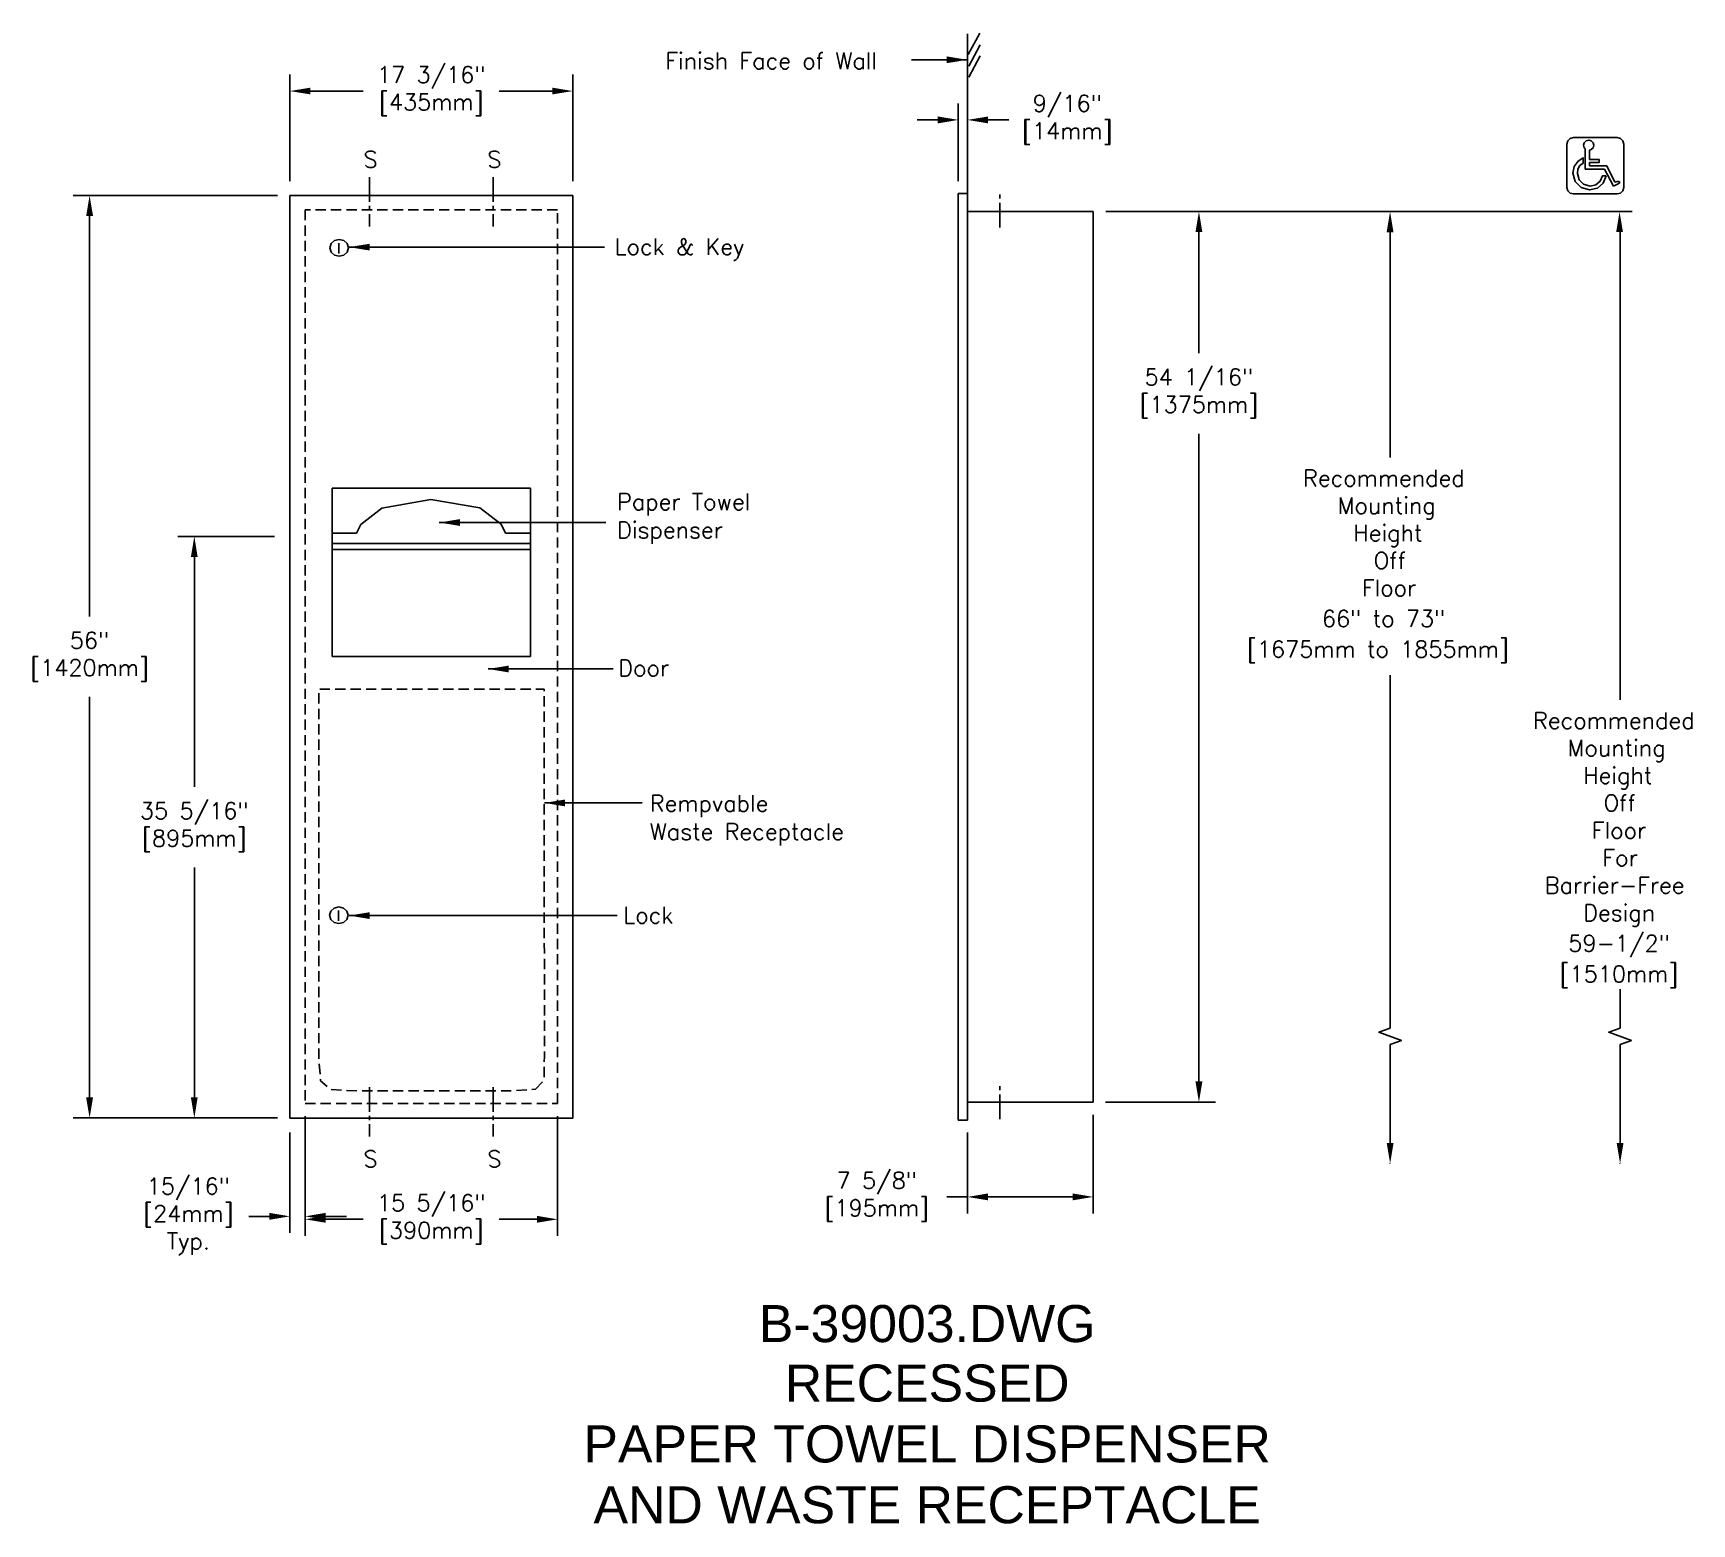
# Model space of a CAD drawing. Extents: x 5 to 106, y 7 to 97.
import ezdxf
from ezdxf.enums import TextEntityAlignment as Align

# ---------------------------------------------------------------- set-up
doc = ezdxf.new("R2010")
doc.units = 0
doc.header["$MEASUREMENT"] = 0
doc.header["$PDMODE"] = 35
doc.header["$PDSIZE"] = 0.000315
doc.linetypes.add('CENTER2', pattern=[1.125, 0.75, -0.125, 0.125, -0.125])
doc.linetypes.add('HIDDEN2', pattern=[0.1875, 0.125, -0.0625])
doc.layers.get('0').update_dxf_attribs({"linetype": 'CONTINUOUS'})
doc.layers.get('DEFPOINTS').update_dxf_attribs({"linetype": 'CONTINUOUS'})
for name, color, linetype in [('DETAIL', 4, 'CONTINUOUS'), ('DIM', 1, 'CONTINUOUS'), ('TEXT', 2, 'CONTINUOUS')]:
    doc.layers.add(name, color=color, linetype=linetype)
doc.styles.add('ARIAL_5', font='ARIAL.TTF', dxfattribs={"height": 5})
doc.styles.add('DIM_S_8', font='simplex.shx', dxfattribs={"height": 1})
doc.dimstyles.new('DIM_S_7', dxfattribs={"dimtxt": 0.12, "dimasz": 1.25, "dimexe": 1, "dimexo": 0.75, "dimgap": 0.75, "dimtad": 0, "dimtih": 1, "dimtoh": 1, "dimdec": 4, "dimrnd": 0.0625, "dimzin": 4, "dimtxsty": 'DIM_S_8', "dimcen": 0.09375, "dimaunit": 1, "dimazin": 3, "dimtfac": 1, "dimtdec": 4, "dimtofl": 0, "dimtmove": 0, "dimatfit": 3, "dimtolj": 1, "dimtzin": 0})

# ---------------------------------------------------------------- blocks, each defined once
blk = doc.blocks.new('*D8')
at = {"color": 0, "linetype": 'BYBLOCK'}
for p, q in [((20.02, 66.95), (14.16, 66.95)), ((15.16, 65.7), (15.16, 51.74)), ((15.16, 32.89), (15.16, 46.85)), ((20.21, 31.64), (14.16, 31.64))]:
    blk.add_line(p, q, dxfattribs=at)
for points in [[(14.95, 65.7), (15.36, 65.7), (15.16, 66.95)], [(14.95, 32.89), (15.36, 32.89), (15.16, 31.64)]]:
    blk.add_solid(points, dxfattribs=at)
at = {"layer": 'DEFPOINTS', "color": 0, "linetype": 'BYBLOCK'}
for p in [(20.77, 66.95), (15.16, 31.64), (20.96, 31.64)]:
    blk.add_point(p, dxfattribs=at)
at = {"color": 0, "linetype": 'BYBLOCK', "insert": (15.16, 49.29), "char_height": 1, "attachment_point": 5, "style": 'DIM_S_8'}
blk.add_mtext('\\A1;35 5/16"\\P[895mm]', dxfattribs=at)
blk = doc.blocks.new('*D9')
at = {"color": 0, "linetype": 'BYBLOCK'}
for p, q in [((20.21, 87.64), (7.8, 87.64)), ((8.8, 86.39), (8.8, 62.08)), ((8.8, 32.89), (8.8, 57.2)), ((20.21, 31.64), (7.8, 31.64))]:
    blk.add_line(p, q, dxfattribs=at)
for points in [[(8.59, 86.39), (9.01, 86.39), (8.8, 87.64)], [(8.59, 32.89), (9.01, 32.89), (8.8, 31.64)]]:
    blk.add_solid(points, dxfattribs=at)
at = {"layer": 'DEFPOINTS', "color": 0, "linetype": 'BYBLOCK'}
for p in [(20.96, 87.64), (8.8, 31.64), (20.96, 31.64)]:
    blk.add_point(p, dxfattribs=at)
at = {"color": 0, "linetype": 'BYBLOCK', "insert": (8.8, 59.64), "char_height": 1, "attachment_point": 5, "style": 'DIM_S_8'}
blk.add_mtext('\\A1;56"\\P[1420mm]', dxfattribs=at)
blk = doc.blocks.new('*D10')
at = {"color": 0, "linetype": 'BYBLOCK'}
for p, q in [((21.89, 31.76), (21.89, 24.67)), ((20.96, 30.76), (20.96, 24.67)), ((19.71, 25.67), (18.46, 25.67)), ((23.14, 25.67), (24.39, 25.67))]:
    blk.add_line(p, q, dxfattribs=at)
for points in [[(19.71, 25.88), (19.71, 25.46), (20.96, 25.67)], [(23.14, 25.88), (23.14, 25.46), (21.89, 25.67)]]:
    blk.add_solid(points, dxfattribs=at)
at = {"layer": 'DEFPOINTS', "color": 0, "linetype": 'BYBLOCK'}
for p in [(21.89, 32.51), (20.96, 31.51), (21.89, 25.67)]:
    blk.add_point(p, dxfattribs=at)
at = {"color": 0, "linetype": 'BYBLOCK', "insert": (14.8, 25.67), "char_height": 1, "attachment_point": 5, "style": 'DIM_S_8'}
blk.add_mtext('\\A1;15/16"\\P[24mm]\\PTyp.', dxfattribs=at)
blk = doc.blocks.new('*D11')
at = {"color": 0, "linetype": 'BYBLOCK'}
for p, q in [((21.89, 31.76), (21.89, 24.49)), ((37.21, 31.76), (37.21, 24.49)), ((23.14, 25.49), (25.42, 25.49)), ((35.96, 25.49), (33.68, 25.49))]:
    blk.add_line(p, q, dxfattribs=at)
for points in [[(23.14, 25.7), (23.14, 25.28), (21.89, 25.49)], [(35.96, 25.7), (35.96, 25.28), (37.21, 25.49)]]:
    blk.add_solid(points, dxfattribs=at)
at = {"layer": 'DEFPOINTS', "color": 0, "linetype": 'BYBLOCK'}
for p in [(21.89, 32.51), (37.21, 32.51), (37.21, 25.49)]:
    blk.add_point(p, dxfattribs=at)
at = {"color": 0, "linetype": 'BYBLOCK', "insert": (29.55, 25.49), "char_height": 1, "attachment_point": 5, "style": 'DIM_S_8'}
blk.add_mtext('\\A1;15 5/16"\\P[390mm]', dxfattribs=at)
blk = doc.blocks.new('*D12')
at = {"color": 0, "linetype": 'BYBLOCK'}
for p, q in [((20.96, 88.51), (20.96, 94.98)), ((38.14, 88.51), (38.14, 94.98)), ((22.21, 93.98), (25.42, 93.98)), ((36.89, 93.98), (33.68, 93.98))]:
    blk.add_line(p, q, dxfattribs=at)
for points in [[(22.21, 94.19), (22.21, 93.78), (20.96, 93.98)], [(36.89, 94.19), (36.89, 93.78), (38.14, 93.98)]]:
    blk.add_solid(points, dxfattribs=at)
at = {"layer": 'DEFPOINTS', "color": 0, "linetype": 'BYBLOCK'}
for p in [(38.14, 93.98), (20.96, 87.76), (38.14, 87.76)]:
    blk.add_point(p, dxfattribs=at)
at = {"color": 0, "linetype": 'BYBLOCK', "insert": (29.55, 93.98), "char_height": 1, "attachment_point": 5, "style": 'DIM_S_8'}
blk.add_mtext('\\A1;17 3/16"\\P[435mm]', dxfattribs=at)
blk = doc.blocks.new('*D13')
at = {"color": 0, "linetype": 'BYBLOCK'}
for p, q in [((71.27, 86.67), (77.16, 86.67)), ((76.16, 85.42), (76.16, 78.06)), ((76.16, 33.86), (76.16, 73.18)), ((70.49, 32.61), (77.16, 32.61))]:
    blk.add_line(p, q, dxfattribs=at)
for points in [[(75.95, 85.42), (76.37, 85.42), (76.16, 86.67)], [(75.95, 33.86), (76.37, 33.86), (76.16, 32.61)]]:
    blk.add_solid(points, dxfattribs=at)
at = {"layer": 'DEFPOINTS', "color": 0, "linetype": 'BYBLOCK'}
for p in [(70.52, 86.67), (69.74, 32.61), (76.16, 32.61)]:
    blk.add_point(p, dxfattribs=at)
at = {"color": 0, "linetype": 'BYBLOCK', "insert": (76.16, 75.62), "char_height": 1, "attachment_point": 5, "style": 'DIM_S_8'}
blk.add_mtext('\\A1;54 1/16"\\P[1375mm]', dxfattribs=at)
blk = doc.blocks.new('*D14')
at = {"color": 0, "linetype": 'BYBLOCK'}
for p, q in [((69.74, 31.83), (69.74, 25.85)), ((62.11, 30.76), (62.11, 25.85)), ((62.11, 26.85), (60.86, 26.85)), ((68.49, 26.85), (63.36, 26.85))]:
    blk.add_line(p, q, dxfattribs=at)
for points in [[(63.36, 27.06), (63.36, 26.64), (62.11, 26.85)], [(68.49, 27.06), (68.49, 26.64), (69.74, 26.85)]]:
    blk.add_solid(points, dxfattribs=at)
at = {"layer": 'DEFPOINTS', "color": 0, "linetype": 'BYBLOCK'}
for p in [(69.74, 32.58), (62.11, 31.51), (69.74, 26.85)]:
    blk.add_point(p, dxfattribs=at)
at = {"color": 0, "linetype": 'BYBLOCK', "insert": (55.92, 26.85), "char_height": 1, "attachment_point": 5, "style": 'DIM_S_8'}
blk.add_mtext('\\A1;  7 5/8"\\P  [195mm]', dxfattribs=at)
blk = doc.blocks.new('*D15')
at = {"color": 0, "linetype": 'BYBLOCK'}
for p, q in [((61.55, 88.51), (61.55, 93.23)), ((62.11, 88.51), (62.11, 93.23)), ((60.3, 92.23), (59.05, 92.23)), ((63.36, 92.23), (64.61, 92.23))]:
    blk.add_line(p, q, dxfattribs=at)
for points in [[(60.3, 92.44), (60.3, 92.02), (61.55, 92.23)], [(63.36, 92.44), (63.36, 92.02), (62.11, 92.23)]]:
    blk.add_solid(points, dxfattribs=at)
at = {"layer": 'DEFPOINTS', "color": 0, "linetype": 'BYBLOCK'}
for p in [(62.11, 92.23), (61.55, 87.76), (62.11, 87.76)]:
    blk.add_point(p, dxfattribs=at)
at = {"color": 0, "linetype": 'BYBLOCK', "insert": (68.17, 92.23), "char_height": 1, "attachment_point": 5, "style": 'DIM_S_8'}
blk.add_mtext('\\A1;9/16"\\P[14mm]', dxfattribs=at)

msp = doc.modelspace()

# ---------------------------------------------------------------- linework, layer by layer
at = {"layer": 'DETAIL', "linetype": 'CENTER2', "ltscale": 2}
for p, q in [((25.79749, 88.76355), (25.79749, 85.76355)), ((33.31278, 88.76355), (33.31278, 85.76355)), ((25.79749, 33.5137), (25.79749, 30.5137)), ((33.31278, 33.5137), (33.31278, 30.5137))]:
    msp.add_line(p, q, dxfattribs=at)
at = {"layer": 'DETAIL', "linetype": 'CONTINUOUS'}
for p, q in [((100.93526, 89.4381), (99.88492, 89.4381)), ((101.42335, 88.4486), (100.93526, 89.4381)), ((20.95587, 87.63855), (20.95587, 31.6387)), ((38.1433, 87.63855), (20.95587, 87.63855)), ((38.1433, 31.6387), (38.1433, 87.63855)), ((61.54797, 31.5137), (61.54797, 87.76355)), ((61.54797, 87.76355), (62.11047, 87.76355)), ((62.11047, 31.5137), (62.11047, 87.76355)), ((101.33057, 88.2022), (101.50203, 88.28909)), ((101.50203, 88.28909), (101.49848, 88.29629)), ((62.11047, 86.66938), (69.73547, 86.66938)), ((69.73547, 32.60788), (69.73547, 86.66938)), ((23.47052, 84.71873), (23.39344, 84.46361)), ((23.67301, 84.90006), (23.47052, 84.71873)), ((23.95783, 84.96907), (23.67301, 84.90006)), ((23.93186, 84.74603), (23.93085, 84.13034)), ((24.2428, 84.90006), (23.95783, 84.96907)), ((24.44524, 84.71873), (24.2428, 84.90006)), ((24.52223, 84.46361), (24.44524, 84.71873)), ((23.39344, 84.46361), (23.47052, 84.20837)), ((23.47052, 84.20837), (23.67301, 84.02695)), ((23.67301, 84.02695), (23.95783, 83.9579)), ((23.95783, 83.9579), (24.2428, 84.02695)), ((24.2428, 84.02695), (24.44524, 84.20837)), ((24.44524, 84.20837), (24.52223, 84.46361)), ((23.52324, 69.87621), (23.52324, 59.65974)), ((35.57044, 69.87621), (23.52324, 69.87621)), ((35.57044, 59.65974), (35.57044, 69.87621)), ((25.27533, 67.66699), (26.54015, 68.65548)), ((26.54015, 68.65548), (29.52095, 69.19293)), ((29.52095, 69.19293), (32.49789, 68.67163)), ((32.49789, 68.67163), (33.78385, 67.69063)), ((25.01239, 67.13567), (25.27533, 67.66699)), ((33.78385, 67.69063), (34.06237, 67.15206)), ((23.52324, 67.13567), (25.01239, 67.13567)), ((35.58595, 66.51674), (23.52324, 66.51674)), ((34.06237, 67.15206), (34.45367, 67.14478)), ((34.45367, 67.14478), (35.17792, 67.14842)), ((35.17792, 67.14842), (35.56766, 67.15206)), ((23.52324, 66.15682), (35.57044, 66.15682)), ((23.52324, 59.65974), (35.57044, 59.65974)), ((23.65081, 44.38732), (23.44825, 44.20597)), ((23.93585, 44.45635), (23.65081, 44.38732)), ((24.2207, 44.38732), (23.93585, 44.45635)), ((24.42318, 44.20597), (24.2207, 44.38732)), ((23.44825, 44.20597), (23.37119, 43.95089)), ((23.37119, 43.95089), (23.44825, 43.69578)), ((23.44825, 43.69578), (23.65081, 43.51445)), ((23.65081, 43.51445), (23.93585, 43.44544)), ((23.90997, 44.23322), (23.90858, 43.61788)), ((23.93585, 43.44544), (24.2207, 43.51445)), ((24.2207, 43.51445), (24.42318, 43.69578)), ((24.50024, 43.95089), (24.42318, 44.20597)), ((24.42318, 43.69578), (24.50024, 43.95089)), ((62.11047, 32.60788), (69.73547, 32.60788)), ((20.95587, 31.6387), (38.1433, 31.6387)), ((61.54797, 31.5137), (62.11047, 31.5137))]:
    msp.add_line(p, q, dxfattribs=at)
at = {"layer": 'DETAIL', "linetype": 'HIDDEN2', "ltscale": 5}
for p, q in [((21.89337, 86.76355), (21.89337, 32.5137)), ((37.2058, 86.76355), (21.89337, 86.76355)), ((37.2058, 32.5137), (37.2058, 86.76355)), ((21.89337, 32.5137), (37.2058, 32.5137))]:
    msp.add_line(p, q, dxfattribs=at)
at = {"layer": 'DETAIL', "linetype": 'CONTINUOUS'}
for points in [[(62.11047, 87.76355), (62.10782, 92.68539), (62.11111, 95.79947), (62.11261, 97.46405)], [(62.85989, 97.49501), (62.15379, 96.19312)], [(62.88512, 96.79534), (62.17876, 95.49345)], [(62.88512, 96.12012), (62.17876, 94.81823)], [(99.88492, 90.39774), (99.98119, 90.42367), (100.09102, 90.53307), (100.13282, 90.68701), (100.09102, 90.84082), (99.98119, 90.95012), (99.82671, 90.99173), (99.67219, 90.95012), (99.56241, 90.84082), (99.52066, 90.68701), (99.56241, 90.53307), (99.61025, 90.48539)], [(99.61025, 90.48539), (99.61025, 89.24645)], [(99.88492, 89.83491), (99.88492, 90.39774)], [(99.88492, 89.64327), (100.4621, 89.64327), (100.4621, 89.83491), (99.88492, 89.83491)], [(99.88492, 89.4381), (99.88492, 89.64327)], [(99.61025, 89.24645), (99.88492, 89.24645)], [(99.88492, 89.24645), (100.79722, 89.24645)], [(100.79722, 89.24645), (101.33057, 88.2022)], [(101.49848, 88.29629), (101.61999, 88.3472), (101.69785, 88.40331), (101.71597, 88.45417), (101.66554, 88.48382), (101.55972, 88.48162), (101.42335, 88.4486)]]:
    msp.add_lwpolyline(points, dxfattribs=at)
for points in [[(101.55773, 87.73305), (101.76234, 87.78818), (101.90765, 87.93301), (101.96292, 88.13671), (101.96292, 90.76051), (101.90765, 90.96427), (101.76234, 91.10902), (101.55773, 91.16408), (98.90118, 91.16408), (98.69669, 91.10902), (98.55131, 90.96427), (98.49599, 90.76051), (98.49599, 88.13671), (98.55131, 87.93301), (98.69669, 87.78818), (98.90118, 87.73305)], [(100.89526, 88.83507), (100.71038, 88.39892), (100.35441, 88.09588), (99.88402, 87.98233), (99.3667, 88.12176), (98.9989, 88.48809), (98.85889, 89.00338), (98.95247, 89.39874), (99.18571, 89.73256), (99.48745, 89.93385), (99.49041, 89.60119), (99.28631, 89.45237), (99.17435, 89.24904), (99.1402, 88.98198), (99.24518, 88.59559), (99.52103, 88.32087), (99.90909, 88.21632), (100.26174, 88.2979), (100.52869, 88.51856), (100.66746, 88.84209)]]:
    msp.add_lwpolyline(points, close=True, dxfattribs=at)
at = {"layer": 'DETAIL', "linetype": 'CENTER2', "ltscale": 2}
for points in [[(64.07844, 85.70113), (64.07847, 87.70113)], [(64.07773, 31.57613), (64.07776, 33.57613)]]:
    msp.add_lwpolyline(points, dxfattribs=at)
at = {"layer": 'DETAIL', "linetype": 'HIDDEN2', "ltscale": 5, "flags": 128}
msp.add_lwpolyline([(35.8856, 33.38228), (36.39749, 33.94374), (36.41644, 35.37066), (36.40353, 57.67707), (22.71363, 57.67707), (22.71363, 35.29223), (22.82701, 33.88782), (23.46053, 33.36302), (25.05434, 33.28442), (34.25693, 33.28442)], close=True, dxfattribs=at)
at = {"layer": 'DIM', "linetype": 'CONTINUOUS'}
for p, q in [((70.51632, 86.66938), (102.46587, 86.66938)), ((87.772, 85.45113), (87.772, 71.73331)), ((101.73306, 85.45113), (101.73306, 57.01552)), ((87.772, 37.09394), (87.772, 58.51902)), ((101.73306, 37.09394), (101.73306, 38.80123)), ((87.772, 30.12818), (87.772, 36.09394)), ((101.73306, 30.12818), (101.73306, 36.09394))]:
    msp.add_line(p, q, dxfattribs=at)
for points in [[(87.772, 30.44068), (87.772, 36.09394), (88.45887, 36.34394), (87.08514, 36.84394), (87.772, 37.09394), (87.772, 41.51861)], [(101.73306, 30.44068), (101.73306, 36.09394), (102.41993, 36.34394), (101.04619, 36.84394), (101.73306, 37.09394), (101.73306, 39.46441)]]:
    msp.add_lwpolyline(points, dxfattribs=at)
for p in [(87.772, 28.87818), (101.73306, 28.87818)]:
    msp.add_point(p, dxfattribs=at)
for points in [[(87.5575, 85.4141), (87.97417, 85.4141), (87.76583, 86.6641)], [(101.49348, 85.41938), (101.91015, 85.41938), (101.70181, 86.66938)], [(87.56367, 30.12818), (87.98034, 30.12818), (87.772, 28.87818)], [(101.52473, 30.12818), (101.9414, 30.12818), (101.73306, 28.87818)]]:
    msp.add_solid(points, dxfattribs=at)

# ---------------------------------------------------------------- texts
at = {"layer": 'DIM', "linetype": 'CONTINUOUS', "style": 'DIM_S_8'}
for s, p in [('Finish Face of Wall', (43.76366, 95.31443)), ('S', (25.43489, 89.33341)), ('S', (32.95416, 89.33341)), ('Lock & Key', (40.67547, 84.0302)), ('Recommended', (82.48629, 69.98331)), ('Paper Towel', (40.82751, 68.54821)), ('Mounting', (84.58153, 68.31664)), ('Dispenser', (40.82751, 66.83393)), ('Height', (85.53391, 66.64997)), ('Off', (86.772, 64.98331)), ('Floor', (86.05772, 63.31664)), ('66" to 73"', (83.62915, 61.4595)), ('[1675mm to 1855mm]', (79.08153, 59.60235)), ('Door', (40.90353, 58.45421)), ('Recommended', (96.44735, 55.26552)), ('Mounting', (98.54259, 53.59885)), ('Height', (99.49497, 51.93218)), ('Rempvable', (42.82039, 50.23723)), ('Off', (100.73306, 50.26552)), ('Waste Receptacle', (42.82039, 48.52295)), ('Floor', (100.01878, 48.59885)), ('For', (100.66163, 46.93218)), ('Barrier-Free', (97.16163, 45.26552)), ('Lock', (41.20628, 43.45042)), ('Design', (99.49497, 43.59885)), ('59-1/2"', (98.5902, 41.74171)), ('[1510mm]', (98.0664, 39.88456)), ('S', (25.43489, 28.65999)), ('S', (32.95416, 28.65999))]:
    msp.add_text(s, height=1, dxfattribs=at).set_placement(p)
at = {"layer": 'TEXT', "style": 'ARIAL_5'}
for s, p in [('B-39003.DWG', (59.65702, 18.03429)), ('RECESSED', (59.65702, 14.4231)), ('PAPER TOWEL DISPENSER', (59.65702, 10.72963)), ('AND WASTE RECEPTACLE', (59.65702, 7.03617))]:
    msp.add_text(s, height=2.25, dxfattribs=at).set_placement(p, align=Align.CENTER)

# ---------------------------------------------------------------- dimensions: what is measured, and where the dimension line sits
at = {"layer": 'DIM', "linetype": 'CONTINUOUS'}
dim = msp.add_linear_dim(base=(38.1433, 93.98395), p1=(20.95587, 87.76355), p2=(38.1433, 87.76355), text='<>\\P[435mm]', dimstyle='DIM_S_7', override={"dimpost": '"'}, dxfattribs=at)
dim.commit()
dim.dimension.update_dxf_attribs({"geometry": '*D12', "text_midpoint": (29.54959, 93.98395)})
for base, p1, p2, text, picture, middle in [((62.11047, 92.23124), (61.54797, 87.76355), (62.11047, 87.76355), '<>\\P[14mm]', '*D15', (68.17, 92.23124)), ((21.89337, 25.6716), (20.95587, 31.5137), (21.89337, 32.5137), '<>\\P[24mm]\\PTyp.', '*D10', (14.80111, 25.6716)), ((37.2058, 25.49049), (21.89337, 32.5137), (37.2058, 32.5137), '<>\\P[390mm]', '*D11', (29.54959, 25.49049)), ((69.73547, 26.84668), (62.11047, 31.5137), (69.73547, 32.57613), '  <>\\P  [195mm]', '*D14', (55.92, 26.84668))]:
    dim = msp.add_linear_dim(base=base, p1=p1, p2=p2, text=text, dimstyle='DIM_S_7', override={"dimpost": '"'}, dxfattribs=at)
    dim.commit()
    dim.dimension.update_dxf_attribs({"geometry": picture, "text_midpoint": middle, "dimtype": 160})
for base, p1, p2, text, picture, middle in [((8.802644, 31.638705), (20.955871, 87.638554), (20.955871, 31.638705), '<>\\P[1420mm]', '*D9', (8.802644, 59.638629)), ((15.15578, 31.6387), (20.76837, 66.9512), (20.95587, 31.6387), '<>\\P[895mm]', '*D8', (15.15578, 49.29495))]:
    dim = msp.add_linear_dim(base=base, p1=p1, p2=p2, angle=90, text=text, dimstyle='DIM_S_7', override={"dimpost": '"'}, dxfattribs=at)
    dim.commit()
    dim.dimension.update_dxf_attribs({"geometry": picture, "text_midpoint": middle})
dim = msp.add_linear_dim(base=(76.16066, 32.60788), p1=(70.52071, 86.66938), p2=(69.73547, 32.60788), angle=90, text='<>\\P[1375mm]', dimstyle='DIM_S_7', override={"dimpost": '"'}, dxfattribs=at)
dim.commit()
dim.dimension.update_dxf_attribs({"geometry": '*D13', "text_midpoint": (76.16066, 75.61883), "dimtype": 160})

# ---------------------------------------------------------------- leaders
for points in [[(62.09514, 95.87949), (58.70341, 95.87949)], [(24.55893, 84.50632), (40.0673, 84.50632)], [(30.03247, 67.7883), (40.14332, 67.7883)], [(32.99731, 58.89736), (40.59945, 58.89736)], [(36.41827, 50.76632), (42.34794, 50.76632)], [(24.55893, 43.92713), (40.82751, 43.92713)]]:
    msp.add_leader(points, dimstyle='DIM_S_7', dxfattribs=at)

doc.saveas('drawing.dxf')
